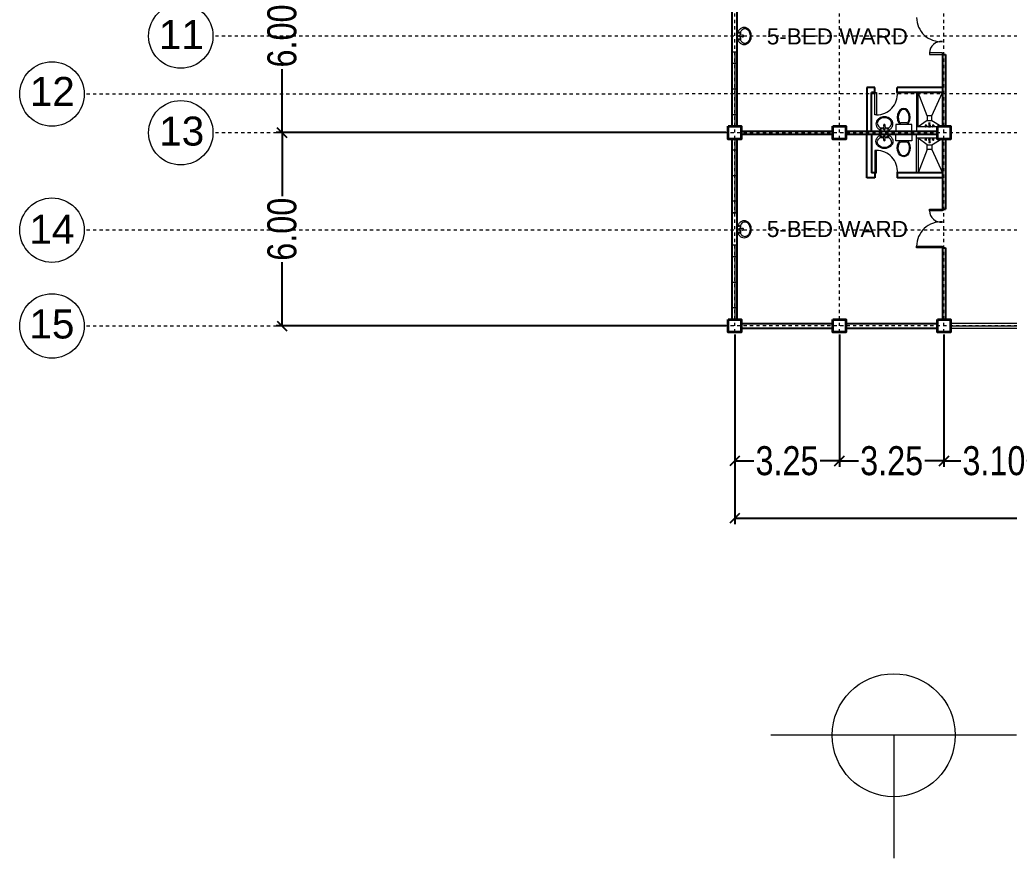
# Model space of a CAD drawing. Header units: millimetres. Extents: x 63005 to 126950, y 36019 to 74749.
# Drawn here: x 63043.81 to 63074.54, y 36199.12 to 36225.15 of the extents above; entities that cross this region are included whole.
import ezdxf

# ---------------------------------------------------------------- set-up
doc = ezdxf.new("R2010")
doc.units = ezdxf.units.MM
doc.header["$LTSCALE"] = 0.04
doc.linetypes.add('PHANTOM', pattern=[2.5, 1.25, -0.25, 0.25, -0.25, 0.25, -0.25])
doc.styles.get("Standard").update_dxf_attribs({"font": 'arial.ttf', "width": 0.8})
doc.styles.add('SWISSLT175', font='swissl.ttf', dxfattribs={"height": 0.175})
doc.dimstyles.new('dimension', dxfattribs={"dimtxt": 0.9, "dimasz": 0.3, "dimexe": 0.18, "dimexo": 0.0625, "dimgap": 0.09, "dimtad": 0, "dimzin": 0, "dimdsep": 46, "dimtxsty": 'Standard', "dimblk": 'OBLIQUE', "dimcen": 0.09, "dimclrd": 256, "dimclre": 256, "dimclrt": 256, "dimadec": 0, "dimazin": 0, "dimtfac": 1, "dimtofl": 0, "dimtmove": 0, "dimatfit": 3, "dimldrblk": 'OBLIQUE', "dimfxl": 1, "dimtolj": 1, "dimtzin": 0, "dimarcsym": 0})

# ---------------------------------------------------------------- blocks, each defined once
blk = doc.blocks.new('_Oblique')
at = {"color": 0, "linetype": 'ByBlock', "lineweight": -2}
blk.add_line((-0.5, -0.5), (0.5, 0.5), dxfattribs=at)
blk = doc.blocks.new('*D27')
at = {"lineweight": -2, "transparency": 16777216}
for p, q in [((63065.75, 36227.647), (63051.776, 36227.647)), ((63051.956, 36227.647), (63051.956, 36225.672)), ((63051.956, 36221.647), (63051.956, 36223.621)), ((63065.75, 36221.647), (63051.776, 36221.647))]:
    blk.add_line(p, q, dxfattribs=at)
at = {"layer": 'Defpoints', "color": 0, "lineweight": 25, "transparency": 16777216}
for p in [(63065.812, 36227.647), (63051.956, 36221.647), (63065.812, 36221.647)]:
    blk.add_point(p, dxfattribs=at)
at = {"lineweight": -2, "transparency": 16777216, "xscale": 0.3, "yscale": 0.3, "zscale": 0.3}
for p, rotation in [((63051.956, 36227.647), 90), ((63051.956, 36221.647), 270)]:
    blk.add_blockref('_Oblique', p, dxfattribs=dict(at, rotation=rotation))
at = {"lineweight": 5, "transparency": 16777216, "insert": (63051.956, 36224.647), "char_height": 0.9, "attachment_point": 5, "rotation": 90}
blk.add_mtext('\\A1;6.00', dxfattribs=at)
blk = doc.blocks.new('*D28')
at = {"lineweight": -2, "transparency": 16777216}
for p, q in [((63065.75, 36221.647), (63051.776, 36221.647)), ((63051.956, 36221.647), (63051.956, 36219.672)), ((63051.956, 36215.647), (63051.956, 36217.621)), ((63065.75, 36215.647), (63051.776, 36215.647))]:
    blk.add_line(p, q, dxfattribs=at)
at = {"layer": 'Defpoints', "color": 0, "lineweight": 25, "transparency": 16777216}
for p in [(63065.812, 36221.647), (63051.956, 36215.647), (63065.812, 36215.647)]:
    blk.add_point(p, dxfattribs=at)
at = {"lineweight": -2, "transparency": 16777216, "xscale": 0.3, "yscale": 0.3, "zscale": 0.3}
for p, rotation in [((63051.956, 36221.647), 90), ((63051.956, 36215.647), 270)]:
    blk.add_blockref('_Oblique', p, dxfattribs=dict(at, rotation=rotation))
at = {"lineweight": 5, "transparency": 16777216, "insert": (63051.956, 36218.647), "char_height": 0.9, "attachment_point": 5, "rotation": 90}
blk.add_mtext('\\A1;6.00', dxfattribs=at)
blk = doc.blocks.new('*D49')
at = {"lineweight": -2, "transparency": 16777216}
for p, q in [((63066.012, 36215.384), (63066.012, 36211.276)), ((63069.262, 36215.384), (63069.262, 36211.276)), ((63066.012, 36211.456), (63066.61, 36211.456)), ((63069.262, 36211.456), (63068.665, 36211.456))]:
    blk.add_line(p, q, dxfattribs=at)
at = {"layer": 'Defpoints', "color": 0, "lineweight": 25, "transparency": 16777216}
for p in [(63066.012, 36215.447), (63069.262, 36215.447), (63069.262, 36211.456)]:
    blk.add_point(p, dxfattribs=at)
at = {"lineweight": -2, "transparency": 16777216, "xscale": 0.3, "yscale": 0.3, "zscale": 0.3, "rotation": 180}
blk.add_blockref('_Oblique', (63066.012, 36211.456), dxfattribs=at)
at = {"lineweight": -2, "transparency": 16777216, "xscale": 0.3, "yscale": 0.3, "zscale": 0.3}
blk.add_blockref('_Oblique', (63069.262, 36211.456), dxfattribs=at)
at = {"lineweight": 5, "transparency": 16777216, "insert": (63067.637, 36211.456), "char_height": 0.9, "attachment_point": 5}
blk.add_mtext('\\A1;3.25', dxfattribs=at)
blk = doc.blocks.new('*D50')
at = {"lineweight": -2, "transparency": 16777216}
for p, q in [((63069.262, 36215.384), (63069.262, 36211.276)), ((63072.512, 36215.384), (63072.512, 36211.276)), ((63069.262, 36211.456), (63069.86, 36211.456)), ((63072.512, 36211.456), (63071.915, 36211.456))]:
    blk.add_line(p, q, dxfattribs=at)
at = {"layer": 'Defpoints', "color": 0, "lineweight": 25, "transparency": 16777216}
for p in [(63069.262, 36215.447), (63072.512, 36215.447), (63072.512, 36211.456)]:
    blk.add_point(p, dxfattribs=at)
at = {"lineweight": -2, "transparency": 16777216, "xscale": 0.3, "yscale": 0.3, "zscale": 0.3, "rotation": 180}
blk.add_blockref('_Oblique', (63069.262, 36211.456), dxfattribs=at)
at = {"lineweight": -2, "transparency": 16777216, "xscale": 0.3, "yscale": 0.3, "zscale": 0.3}
blk.add_blockref('_Oblique', (63072.512, 36211.456), dxfattribs=at)
at = {"lineweight": 5, "transparency": 16777216, "insert": (63070.887, 36211.456), "char_height": 0.9, "attachment_point": 5}
blk.add_mtext('\\A1;3.25', dxfattribs=at)
blk = doc.blocks.new('*D51')
at = {"lineweight": -2, "transparency": 16777216}
for p, q in [((63072.512, 36215.384), (63072.512, 36211.276)), ((63075.612, 36215.384), (63075.612, 36211.276)), ((63072.512, 36211.456), (63073.039, 36211.456)), ((63075.612, 36211.456), (63075.086, 36211.456))]:
    blk.add_line(p, q, dxfattribs=at)
at = {"layer": 'Defpoints', "color": 0, "lineweight": 25, "transparency": 16777216}
for p in [(63072.512, 36215.447), (63075.612, 36215.447), (63075.612, 36211.456)]:
    blk.add_point(p, dxfattribs=at)
at = {"lineweight": -2, "transparency": 16777216, "xscale": 0.3, "yscale": 0.3, "zscale": 0.3, "rotation": 180}
blk.add_blockref('_Oblique', (63072.512, 36211.456), dxfattribs=at)
at = {"lineweight": -2, "transparency": 16777216, "xscale": 0.3, "yscale": 0.3, "zscale": 0.3}
blk.add_blockref('_Oblique', (63075.612, 36211.456), dxfattribs=at)
at = {"lineweight": 5, "transparency": 16777216, "insert": (63074.062, 36211.456), "char_height": 0.9, "attachment_point": 5}
blk.add_mtext('\\A1;3.10', dxfattribs=at)
blk = doc.blocks.new('*D60')
at = {"lineweight": -2, "transparency": 16777216}
for p, q in [((63066.012, 36215.384), (63066.012, 36209.493)), ((63112.987, 36215.384), (63112.987, 36209.493)), ((63066.012, 36209.673), (63088.178, 36209.673)), ((63112.987, 36209.673), (63090.822, 36209.673))]:
    blk.add_line(p, q, dxfattribs=at)
at = {"layer": 'Defpoints', "color": 0, "lineweight": 25, "transparency": 16777216}
for p in [(63066.012, 36215.447), (63112.987, 36215.447), (63112.987, 36209.673)]:
    blk.add_point(p, dxfattribs=at)
at = {"lineweight": -2, "transparency": 16777216, "xscale": 0.3, "yscale": 0.3, "zscale": 0.3, "rotation": 180}
blk.add_blockref('_Oblique', (63066.012, 36209.673), dxfattribs=at)
at = {"lineweight": -2, "transparency": 16777216, "xscale": 0.3, "yscale": 0.3, "zscale": 0.3}
blk.add_blockref('_Oblique', (63112.987, 36209.673), dxfattribs=at)
at = {"lineweight": 5, "transparency": 16777216, "insert": (63089.5, 36209.673), "char_height": 0.9, "attachment_point": 5}
blk.add_mtext('\\A1;46.75', dxfattribs=at)

msp = doc.modelspace()

# ---------------------------------------------------------------- linework, layer by layer
at = {"color": 0, "linetype": 'PHANTOM', "lineweight": 5, "transparency": 33554495}
for p, q in [((63066.012, 36215.447), (63066.012, 36264.622)), ((63069.262, 36215.447), (63069.262, 36264.622)), ((63072.512, 36215.447), (63072.512, 36264.622)), ((63105.387, 36224.647), (63049.812, 36224.643)), ((63113.187, 36222.849), (63045.813, 36222.845)), ((63113.187, 36221.647), (63049.812, 36221.643)), ((63105.387, 36218.622), (63045.812, 36218.619))]:
    msp.add_line(p, q, dxfattribs=at)
at = {"color": 4, "lineweight": 25}
for p, q in [((63065.937, 36221.847), (63065.937, 36227.447)), ((63066.087, 36221.847), (63066.087, 36227.447)), ((63072.462, 36224.122), (63072.462, 36221.847)), ((63072.462, 36224.072), (63072.562, 36224.072)), ((63072.562, 36224.072), (63072.562, 36221.847)), ((63070.112, 36223.047), (63070.112, 36221.697)), ((63071.062, 36222.897), (63071.062, 36223.047)), ((63065.937, 36215.847), (63065.937, 36221.447)), ((63066.087, 36215.847), (63066.087, 36221.447)), ((63066.212, 36221.697), (63069.062, 36221.697)), ((63066.212, 36221.597), (63069.062, 36221.597)), ((63069.462, 36221.697), (63072.312, 36221.697)), ((63069.462, 36221.597), (63072.312, 36221.597)), ((63070.112, 36220.247), (63070.112, 36221.597)), ((63072.462, 36221.447), (63072.462, 36219.222)), ((63072.562, 36221.447), (63072.562, 36219.272)), ((63072.462, 36219.272), (63072.562, 36219.272)), ((63072.462, 36218.122), (63072.462, 36215.847)), ((63072.462, 36218.072), (63072.562, 36218.072)), ((63072.562, 36218.072), (63072.562, 36215.847)), ((63066.212, 36215.722), (63069.062, 36215.722)), ((63066.212, 36215.572), (63069.062, 36215.572)), ((63069.462, 36215.722), (63072.312, 36215.722)), ((63069.462, 36215.572), (63072.312, 36215.572))]:
    msp.add_line(p, q, dxfattribs=at)
at = {"lineweight": 9}
for p, q in [((63066.285, 36224.661), (63066.163, 36224.674)), ((63066.285, 36224.632), (63066.163, 36224.619)), ((63070.648, 36221.894), (63070.634, 36221.773)), ((63070.677, 36221.894), (63070.69, 36221.773)), ((63070.687, 36221.799), (63070.789, 36221.799)), ((63071.012, 36221.897), (63071.012, 36221.697)), ((63071.512, 36221.897), (63071.012, 36221.897)), ((63071.353, 36221.947), (63071.172, 36221.947)), ((63071.512, 36221.697), (63071.512, 36221.897)), ((63071.936, 36221.879), (63071.932, 36221.877)), ((63071.932, 36221.877), (63071.932, 36221.855)), ((63071.965, 36221.877), (63071.932, 36221.877)), ((63071.932, 36221.855), (63071.934, 36221.851)), ((63071.932, 36221.822), (63071.935, 36221.829)), ((63071.932, 36221.822), (63071.932, 36221.822)), ((63071.966, 36221.822), (63071.932, 36221.822)), ((63071.966, 36221.822), (63071.932, 36221.822)), ((63071.935, 36221.855), (63071.943, 36221.855)), ((63071.935, 36221.849), (63071.935, 36221.843)), ((63071.963, 36221.843), (63071.935, 36221.843)), ((63071.935, 36221.843), (63071.935, 36221.841)), ((63071.962, 36221.841), (63071.935, 36221.841)), ((63071.962, 36221.829), (63071.935, 36221.829)), ((63071.936, 36221.88), (63071.936, 36221.879)), ((63071.962, 36221.88), (63071.936, 36221.88)), ((63071.962, 36221.879), (63071.936, 36221.879)), ((63071.936, 36221.868), (63071.936, 36221.856)), ((63071.937, 36221.829), (63071.937, 36221.841)), ((63071.943, 36221.868), (63071.943, 36221.856)), ((63071.962, 36221.855), (63071.954, 36221.855)), ((63071.955, 36221.868), (63071.955, 36221.856)), ((63071.96, 36221.829), (63071.96, 36221.841)), ((63071.962, 36221.88), (63071.962, 36221.879)), ((63071.962, 36221.879), (63071.965, 36221.877)), ((63071.962, 36221.868), (63071.962, 36221.856)), ((63071.963, 36221.843), (63071.962, 36221.841)), ((63071.966, 36221.822), (63071.962, 36221.829)), ((63071.965, 36221.855), (63071.963, 36221.851)), ((63071.963, 36221.849), (63071.963, 36221.843)), ((63071.965, 36221.877), (63071.965, 36221.855)), ((63071.966, 36221.822), (63071.966, 36221.822)), ((63072.033, 36221.822), (63072.045, 36221.827)), ((63072.091, 36221.822), (63072.033, 36221.822)), ((63072.05, 36221.907), (63072.041, 36221.949)), ((63072.043, 36221.953), (63072.082, 36221.953)), ((63072.045, 36221.837), (63072.08, 36221.837)), ((63072.045, 36221.827), (63072.045, 36221.837)), ((63072.045, 36221.827), (63072.08, 36221.827)), ((63072.08, 36221.827), (63072.045, 36221.827)), ((63072.049, 36221.879), (63072.046, 36221.877)), ((63072.055, 36221.877), (63072.046, 36221.877)), ((63072.046, 36221.877), (63072.046, 36221.855)), ((63072.046, 36221.855), (63072.048, 36221.851)), ((63072.048, 36221.849), (63072.048, 36221.843)), ((63072.055, 36221.843), (63072.048, 36221.843)), ((63072.048, 36221.843), (63072.049, 36221.841)), ((63072.055, 36221.88), (63072.049, 36221.88)), ((63072.049, 36221.88), (63072.049, 36221.879)), ((63072.055, 36221.879), (63072.049, 36221.879)), ((63072.049, 36221.868), (63072.049, 36221.856)), ((63072.049, 36221.855), (63072.055, 36221.855)), ((63072.055, 36221.841), (63072.049, 36221.841)), ((63072.075, 36221.907), (63072.05, 36221.907)), ((63072.05, 36221.907), (63072.05, 36221.899)), ((63072.075, 36221.907), (63072.05, 36221.907)), ((63072.05, 36221.899), (63072.075, 36221.899)), ((63072.051, 36221.837), (63072.051, 36221.841)), ((63072.055, 36221.837), (63072.055, 36221.899)), ((63072.07, 36221.837), (63072.055, 36221.837)), ((63072.07, 36221.899), (63072.07, 36221.837)), ((63072.075, 36221.88), (63072.07, 36221.88)), ((63072.075, 36221.879), (63072.07, 36221.879)), ((63072.079, 36221.877), (63072.07, 36221.877)), ((63072.075, 36221.855), (63072.07, 36221.855)), ((63072.076, 36221.843), (63072.07, 36221.843)), ((63072.075, 36221.841), (63072.07, 36221.841)), ((63072.074, 36221.837), (63072.074, 36221.841)), ((63072.075, 36221.907), (63072.083, 36221.949)), ((63072.075, 36221.899), (63072.075, 36221.907)), ((63072.075, 36221.88), (63072.075, 36221.879)), ((63072.075, 36221.879), (63072.079, 36221.877)), ((63072.075, 36221.868), (63072.075, 36221.856)), ((63072.076, 36221.843), (63072.075, 36221.841)), ((63072.076, 36221.849), (63072.076, 36221.843)), ((63072.079, 36221.855), (63072.077, 36221.851)), ((63072.079, 36221.877), (63072.079, 36221.855)), ((63072.08, 36221.837), (63072.08, 36221.827)), ((63072.08, 36221.827), (63072.091, 36221.822)), ((63072.163, 36221.879), (63072.159, 36221.877)), ((63072.193, 36221.877), (63072.159, 36221.877)), ((63072.159, 36221.877), (63072.159, 36221.855)), ((63072.159, 36221.855), (63072.161, 36221.851)), ((63072.159, 36221.822), (63072.162, 36221.829)), ((63072.193, 36221.822), (63072.159, 36221.822)), ((63072.193, 36221.822), (63072.159, 36221.822)), ((63072.159, 36221.822), (63072.159, 36221.822)), ((63072.162, 36221.849), (63072.162, 36221.843)), ((63072.162, 36221.843), (63072.163, 36221.841)), ((63072.19, 36221.843), (63072.162, 36221.843)), ((63072.19, 36221.829), (63072.162, 36221.829)), ((63072.189, 36221.88), (63072.163, 36221.88)), ((63072.163, 36221.88), (63072.163, 36221.879)), ((63072.189, 36221.879), (63072.163, 36221.879)), ((63072.163, 36221.868), (63072.163, 36221.856)), ((63072.163, 36221.855), (63072.17, 36221.855)), ((63072.189, 36221.841), (63072.163, 36221.841)), ((63072.165, 36221.829), (63072.165, 36221.841)), ((63072.17, 36221.868), (63072.17, 36221.856)), ((63072.182, 36221.868), (63072.182, 36221.856)), ((63072.189, 36221.855), (63072.182, 36221.855)), ((63072.187, 36221.829), (63072.187, 36221.841)), ((63072.189, 36221.88), (63072.189, 36221.879)), ((63072.189, 36221.879), (63072.193, 36221.877)), ((63072.189, 36221.868), (63072.189, 36221.856)), ((63072.19, 36221.843), (63072.189, 36221.841)), ((63072.193, 36221.855), (63072.19, 36221.851)), ((63072.19, 36221.849), (63072.19, 36221.843)), ((63072.193, 36221.822), (63072.19, 36221.829)), ((63072.193, 36221.877), (63072.193, 36221.855)), ((63072.193, 36221.822), (63072.193, 36221.822)), ((63070.648, 36221.399), (63070.634, 36221.52)), ((63070.677, 36221.399), (63070.69, 36221.52)), ((63070.687, 36221.495), (63070.789, 36221.495)), ((63071.012, 36221.697), (63071.512, 36221.697)), ((63071.012, 36221.397), (63071.012, 36221.597)), ((63071.012, 36221.597), (63071.512, 36221.597)), ((63071.512, 36221.397), (63071.012, 36221.397)), ((63071.512, 36221.597), (63071.512, 36221.397)), ((63071.932, 36221.471), (63071.932, 36221.472)), ((63071.966, 36221.472), (63071.932, 36221.472)), ((63071.932, 36221.471), (63071.935, 36221.464)), ((63071.966, 36221.471), (63071.932, 36221.471)), ((63071.932, 36221.438), (63071.934, 36221.442)), ((63071.932, 36221.416), (63071.932, 36221.438)), ((63071.936, 36221.414), (63071.932, 36221.416)), ((63071.965, 36221.416), (63071.932, 36221.416)), ((63071.962, 36221.464), (63071.935, 36221.464)), ((63071.962, 36221.452), (63071.935, 36221.452)), ((63071.935, 36221.45), (63071.935, 36221.452)), ((63071.935, 36221.444), (63071.935, 36221.45)), ((63071.963, 36221.45), (63071.935, 36221.45)), ((63071.935, 36221.438), (63071.943, 36221.438)), ((63071.936, 36221.425), (63071.936, 36221.437)), ((63071.936, 36221.413), (63071.936, 36221.414)), ((63071.962, 36221.414), (63071.936, 36221.414)), ((63071.962, 36221.413), (63071.936, 36221.413)), ((63071.937, 36221.464), (63071.937, 36221.452)), ((63071.943, 36221.425), (63071.943, 36221.437)), ((63071.962, 36221.438), (63071.954, 36221.438)), ((63071.955, 36221.425), (63071.955, 36221.437)), ((63071.96, 36221.464), (63071.96, 36221.452)), ((63071.966, 36221.471), (63071.962, 36221.464)), ((63071.963, 36221.45), (63071.962, 36221.452)), ((63071.962, 36221.425), (63071.962, 36221.437)), ((63071.962, 36221.414), (63071.965, 36221.416)), ((63071.962, 36221.413), (63071.962, 36221.414)), ((63071.963, 36221.444), (63071.963, 36221.45)), ((63071.965, 36221.438), (63071.963, 36221.442)), ((63071.965, 36221.416), (63071.965, 36221.438)), ((63071.966, 36221.471), (63071.966, 36221.472)), ((63072.033, 36221.472), (63072.045, 36221.466)), ((63072.091, 36221.472), (63072.033, 36221.472)), ((63072.045, 36221.466), (63072.08, 36221.466)), ((63072.08, 36221.466), (63072.045, 36221.466)), ((63072.045, 36221.466), (63072.045, 36221.456)), ((63072.045, 36221.456), (63072.08, 36221.456)), ((63072.046, 36221.438), (63072.048, 36221.442)), ((63072.046, 36221.416), (63072.046, 36221.438)), ((63072.055, 36221.416), (63072.046, 36221.416)), ((63072.049, 36221.414), (63072.046, 36221.416)), ((63072.048, 36221.45), (63072.049, 36221.452)), ((63072.055, 36221.45), (63072.048, 36221.45)), ((63072.048, 36221.444), (63072.048, 36221.45)), ((63072.055, 36221.452), (63072.049, 36221.452)), ((63072.049, 36221.438), (63072.055, 36221.438)), ((63072.049, 36221.425), (63072.049, 36221.437)), ((63072.055, 36221.414), (63072.049, 36221.414)), ((63072.049, 36221.413), (63072.049, 36221.414)), ((63072.055, 36221.413), (63072.049, 36221.413)), ((63072.051, 36221.456), (63072.051, 36221.452)), ((63072.055, 36221.456), (63072.055, 36221.394)), ((63072.07, 36221.456), (63072.055, 36221.456)), ((63072.07, 36221.394), (63072.07, 36221.456)), ((63072.075, 36221.452), (63072.07, 36221.452)), ((63072.076, 36221.45), (63072.07, 36221.45)), ((63072.075, 36221.438), (63072.07, 36221.438)), ((63072.079, 36221.416), (63072.07, 36221.416)), ((63072.075, 36221.414), (63072.07, 36221.414)), ((63072.075, 36221.413), (63072.07, 36221.413)), ((63072.074, 36221.456), (63072.074, 36221.452)), ((63072.076, 36221.45), (63072.075, 36221.452)), ((63072.075, 36221.425), (63072.075, 36221.437)), ((63072.075, 36221.414), (63072.079, 36221.416)), ((63072.075, 36221.413), (63072.075, 36221.414)), ((63072.076, 36221.444), (63072.076, 36221.45)), ((63072.079, 36221.438), (63072.077, 36221.442)), ((63072.079, 36221.416), (63072.079, 36221.438)), ((63072.08, 36221.466), (63072.091, 36221.472)), ((63072.08, 36221.456), (63072.08, 36221.466)), ((63072.193, 36221.472), (63072.159, 36221.472)), ((63072.159, 36221.471), (63072.159, 36221.472)), ((63072.193, 36221.471), (63072.159, 36221.471)), ((63072.159, 36221.471), (63072.162, 36221.464)), ((63072.159, 36221.438), (63072.161, 36221.442)), ((63072.159, 36221.416), (63072.159, 36221.438)), ((63072.193, 36221.416), (63072.159, 36221.416)), ((63072.163, 36221.414), (63072.159, 36221.416)), ((63072.19, 36221.464), (63072.162, 36221.464)), ((63072.162, 36221.45), (63072.163, 36221.452)), ((63072.19, 36221.45), (63072.162, 36221.45)), ((63072.162, 36221.444), (63072.162, 36221.45)), ((63072.189, 36221.452), (63072.163, 36221.452)), ((63072.163, 36221.438), (63072.17, 36221.438)), ((63072.163, 36221.425), (63072.163, 36221.437)), ((63072.189, 36221.414), (63072.163, 36221.414)), ((63072.163, 36221.413), (63072.163, 36221.414)), ((63072.189, 36221.413), (63072.163, 36221.413)), ((63072.165, 36221.464), (63072.165, 36221.452)), ((63072.17, 36221.425), (63072.17, 36221.437)), ((63072.189, 36221.438), (63072.182, 36221.438)), ((63072.182, 36221.425), (63072.182, 36221.437)), ((63072.187, 36221.464), (63072.187, 36221.452)), ((63072.19, 36221.45), (63072.189, 36221.452)), ((63072.189, 36221.425), (63072.189, 36221.437)), ((63072.189, 36221.414), (63072.193, 36221.416)), ((63072.189, 36221.413), (63072.189, 36221.414)), ((63072.193, 36221.471), (63072.19, 36221.464)), ((63072.19, 36221.444), (63072.19, 36221.45)), ((63072.193, 36221.438), (63072.19, 36221.442)), ((63072.193, 36221.471), (63072.193, 36221.472)), ((63072.193, 36221.416), (63072.193, 36221.438)), ((63071.353, 36221.347), (63071.172, 36221.347)), ((63072.05, 36221.386), (63072.041, 36221.344)), ((63072.043, 36221.34), (63072.082, 36221.34)), ((63072.05, 36221.386), (63072.05, 36221.394)), ((63072.05, 36221.394), (63072.075, 36221.394)), ((63072.075, 36221.386), (63072.05, 36221.386)), ((63072.075, 36221.386), (63072.05, 36221.386)), ((63072.075, 36221.394), (63072.075, 36221.386)), ((63072.075, 36221.386), (63072.083, 36221.344)), ((63066.285, 36218.661), (63066.163, 36218.674)), ((63066.285, 36218.632), (63066.163, 36218.619))]:
    msp.add_line(p, q, dxfattribs=at)
at = {"color": 0, "lineweight": 9}
for p, q in [((63065.937, 36224.159), (63066.087, 36224.159)), ((63065.937, 36221.847), (63065.937, 36224.159)), ((63066.012, 36224.159), (63066.012, 36221.847)), ((63065.937, 36223.003), (63065.937, 36223.803)), ((63065.937, 36223.803), (63066.087, 36223.803)), ((63066.087, 36223.803), (63066.087, 36222.203)), ((63065.937, 36223.003), (63066.087, 36223.003)), ((63066.087, 36222.203), (63065.937, 36222.203)), ((63065.937, 36221.847), (63066.087, 36221.847)), ((63072.312, 36221.822), (63071.662, 36221.822)), ((63065.937, 36219.159), (63065.937, 36221.447)), ((63066.012, 36221.447), (63066.012, 36219.159)), ((63072.312, 36221.472), (63071.662, 36221.472)), ((63065.937, 36220.315), (63065.937, 36221.115)), ((63065.937, 36221.115), (63066.087, 36221.115)), ((63066.087, 36221.115), (63066.087, 36219.515)), ((63065.937, 36220.315), (63066.087, 36220.315)), ((63066.087, 36219.515), (63065.937, 36219.515)), ((63065.937, 36219.159), (63066.087, 36219.159)), ((63065.937, 36218.159), (63066.087, 36218.159)), ((63065.937, 36215.847), (63065.937, 36218.159)), ((63066.012, 36218.159), (63066.012, 36215.847)), ((63065.937, 36217.003), (63065.937, 36217.803)), ((63065.937, 36217.803), (63066.087, 36217.803)), ((63066.087, 36217.803), (63066.087, 36216.203)), ((63065.937, 36217.003), (63066.087, 36217.003)), ((63066.087, 36216.203), (63065.937, 36216.203)), ((63065.937, 36215.847), (63066.087, 36215.847)), ((63075.412, 36215.722), (63072.712, 36215.722)), ((63072.712, 36215.647), (63075.412, 36215.647)), ((63072.712, 36215.572), (63075.412, 36215.572)), ((63074.768, 36202.939), (63067.133, 36202.939)), ((63070.95, 36202.939), (63070.95, 36199.121))]:
    msp.add_line(p, q, dxfattribs=at)
at = {"color": 4, "lineweight": 25, "ltscale": 0.3}
for p, q in [((63070.362, 36223.047), (63070.112, 36223.047)), ((63070.362, 36222.897), (63070.362, 36223.047)), ((63072.462, 36223.047), (63071.062, 36223.047)), ((63070.362, 36222.897), (63070.262, 36222.897)), ((63070.262, 36221.697), (63070.262, 36222.897)), ((63072.462, 36222.897), (63071.062, 36222.897)), ((63070.262, 36221.597), (63070.262, 36220.397)), ((63070.362, 36220.247), (63070.112, 36220.247)), ((63070.362, 36220.397), (63070.262, 36220.397)), ((63070.362, 36220.397), (63070.362, 36220.247)), ((63072.462, 36220.397), (63071.062, 36220.397)), ((63071.062, 36220.397), (63071.062, 36220.247)), ((63072.462, 36220.247), (63071.062, 36220.247))]:
    msp.add_line(p, q, dxfattribs=at)
at = {"color": 0, "lineweight": 9, "ltscale": 0.3}
for p, q in [((63071.987, 36222.172), (63071.712, 36222.897)), ((63072.137, 36222.172), (63072.462, 36222.897)), ((63071.987, 36222.022), (63071.712, 36221.822)), ((63072.137, 36222.022), (63072.422, 36221.847)), ((63071.987, 36221.272), (63071.712, 36221.472)), ((63072.137, 36221.272), (63072.422, 36221.447)), ((63071.987, 36221.122), (63071.712, 36220.397)), ((63072.137, 36221.122), (63072.462, 36220.397))]:
    msp.add_line(p, q, dxfattribs=at)
at = {"color": 0, "linetype": 'PHANTOM', "lineweight": 9, "transparency": 33554495}
msp.add_line((63113.187, 36215.647), (63045.812, 36215.643), dxfattribs=at)
at = {"lineweight": 9}
for points in [[(63066.308, 36224.382, 0.11576), (63066.391, 36224.401, 0.104047), (63066.465, 36224.459, 0.090875), (63066.512, 36224.543, 0.083344), (63066.529, 36224.647, 0.083344), (63066.512, 36224.75, 0.090875), (63066.465, 36224.834, 0.104047), (63066.391, 36224.892, 0.11576), (63066.308, 36224.912, 0.11576), (63066.226, 36224.892, 0.104047), (63066.152, 36224.834, 0.090875), (63066.105, 36224.75, 0.083344), (63066.087, 36224.647, 0.083344), (63066.105, 36224.543, 0.090875), (63066.152, 36224.459, 0.104047), (63066.226, 36224.401, 0.11576)], [(63070.927, 36221.918, 0.11576), (63070.908, 36222, 0.104047), (63070.85, 36222.074, 0.090875), (63070.766, 36222.121, 0.083344), (63070.662, 36222.139, 0.083344), (63070.559, 36222.121, 0.090875), (63070.475, 36222.074, 0.104047), (63070.417, 36222, 0.11576), (63070.397, 36221.918, 0.11576), (63070.417, 36221.835, 0.104047), (63070.475, 36221.761, 0.090875), (63070.559, 36221.714, 0.083344), (63070.662, 36221.697, 0.083344), (63070.766, 36221.714, 0.090875), (63070.85, 36221.761, 0.104047), (63070.908, 36221.835, 0.11576)], [(63070.927, 36221.376, -0.11576), (63070.908, 36221.293, -0.104047), (63070.85, 36221.219, -0.090875), (63070.766, 36221.172, -0.083344), (63070.662, 36221.155, -0.083344), (63070.559, 36221.172, -0.090875), (63070.475, 36221.219, -0.104047), (63070.417, 36221.293, -0.11576), (63070.397, 36221.376, -0.11576), (63070.417, 36221.458, -0.104047), (63070.475, 36221.532, -0.090875), (63070.559, 36221.579, -0.083344), (63070.662, 36221.597, -0.083344), (63070.766, 36221.579, -0.090875), (63070.85, 36221.532, -0.104047), (63070.908, 36221.458, -0.11576)], [(63066.308, 36218.382, 0.11576), (63066.391, 36218.401, 0.104047), (63066.465, 36218.459, 0.090875), (63066.512, 36218.543, 0.083344), (63066.529, 36218.647, 0.083344), (63066.512, 36218.75, 0.090875), (63066.465, 36218.834, 0.104047), (63066.391, 36218.892, 0.11576), (63066.308, 36218.912, 0.11576), (63066.226, 36218.892, 0.104047), (63066.152, 36218.834, 0.090875), (63066.105, 36218.75, 0.083344), (63066.087, 36218.647, 0.083344), (63066.105, 36218.543, 0.090875), (63066.152, 36218.459, 0.104047), (63066.226, 36218.401, 0.11576)]]:
    msp.add_lwpolyline(points, format="xyb", close=True, dxfattribs=at)
for points in [[(63066.329, 36224.424, 0.124838), (63066.392, 36224.44, 0.105788), (63066.449, 36224.489, 0.086697), (63066.486, 36224.559, 0.076776), (63066.499, 36224.647, 0.076776), (63066.486, 36224.734, 0.086697), (63066.449, 36224.804, 0.105788), (63066.392, 36224.853, 0.124838), (63066.329, 36224.869, 0.124838), (63066.267, 36224.853, 0.105788), (63066.209, 36224.804, 0.040067), (63066.189, 36224.773), (63066.189, 36224.671, 0.040067)], [(63066.189, 36224.622), (63066.189, 36224.52, 0.040067), (63066.209, 36224.489, 0.105788), (63066.267, 36224.44, 0.124838), (63066.329, 36224.424, 0.124838)], [(63070.885, 36221.939, 0.124838), (63070.869, 36222.001, 0.105788), (63070.82, 36222.059, 0.086697), (63070.75, 36222.095, 0.076776), (63070.662, 36222.109, 0.076776), (63070.575, 36222.095, 0.086697), (63070.505, 36222.059, 0.105788), (63070.456, 36222.001, 0.124838), (63070.44, 36221.939, 0.124838), (63070.456, 36221.876, 0.105788), (63070.505, 36221.818, 0.040067), (63070.536, 36221.799), (63070.638, 36221.799, 0.040067)], [(63070.885, 36221.355, -0.124838), (63070.869, 36221.292, -0.105788), (63070.82, 36221.234, -0.086697), (63070.75, 36221.198, -0.076776), (63070.662, 36221.185, -0.076776), (63070.575, 36221.198, -0.086697), (63070.505, 36221.234, -0.105788), (63070.456, 36221.292, -0.124838), (63070.44, 36221.355, -0.124838), (63070.456, 36221.417, -0.105788), (63070.505, 36221.475, -0.040067), (63070.536, 36221.495), (63070.638, 36221.495, -0.040067)], [(63066.329, 36218.424, 0.124838), (63066.392, 36218.44, 0.105788), (63066.449, 36218.489, 0.086697), (63066.486, 36218.559, 0.076776), (63066.499, 36218.647, 0.076776), (63066.486, 36218.734, 0.086697), (63066.449, 36218.804, 0.105788), (63066.392, 36218.853, 0.124838), (63066.329, 36218.869, 0.124838), (63066.267, 36218.853, 0.105788), (63066.209, 36218.804, 0.040067), (63066.189, 36218.773), (63066.189, 36218.671, 0.040067)], [(63066.189, 36218.622), (63066.189, 36218.52, 0.040067), (63066.209, 36218.489, 0.105788), (63066.267, 36218.44, 0.124838), (63066.329, 36218.424, 0.124838)]]:
    msp.add_lwpolyline(points, format="xyb", dxfattribs=at)
for points in [[(63065.937, 36224.159), (63066.087, 36224.159), (63066.087, 36221.847), (63065.937, 36221.847)], [(63065.937, 36221.447), (63066.087, 36221.447), (63066.087, 36219.159), (63065.937, 36219.159)], [(63065.937, 36218.159), (63066.087, 36218.159), (63066.087, 36215.847), (63065.937, 36215.847)]]:
    msp.add_lwpolyline(points, close=True, dxfattribs=at)
at = {"color": 1, "lineweight": 13, "ltscale": 0.03}
for points in [[(63072.462, 36224.072), (63072.462, 36224.122), (63072.062, 36224.122), (63072.062, 36224.072)], [(63070.362, 36222.897), (63070.412, 36222.897), (63070.412, 36222.197), (63070.362, 36222.197)], [(63070.362, 36220.397), (63070.412, 36220.397), (63070.412, 36221.097), (63070.362, 36221.097)], [(63072.462, 36219.272), (63072.462, 36219.222), (63072.062, 36219.222), (63072.062, 36219.272)], [(63072.462, 36218.122), (63072.462, 36218.072), (63071.662, 36218.072), (63071.662, 36218.122)]]:
    msp.add_lwpolyline(points, close=True, dxfattribs=at)
at = {"color": 0, "lineweight": 9, "ltscale": 0.3}
for points in [[(63071.712, 36221.822), (63071.712, 36222.897), (63071.662, 36222.897), (63071.662, 36221.697), (63071.662, 36221.697)], [(63071.712, 36221.472), (63071.712, 36220.397), (63071.662, 36220.397), (63071.662, 36221.597), (63071.662, 36221.597)]]:
    msp.add_lwpolyline(points, dxfattribs=at)
at = {"color": 0, "lineweight": 9, "ltscale": 0.03}
for points in [[(63071.987, 36222.022), (63072.137, 36222.022), (63072.137, 36222.172), (63071.987, 36222.172)], [(63071.987, 36221.272), (63072.137, 36221.272), (63072.137, 36221.122), (63071.987, 36221.122)]]:
    msp.add_lwpolyline(points, close=True, dxfattribs=at)
at = {"color": 4, "lineweight": 35}
for points in [[(63065.812, 36221.847), (63066.212, 36221.847), (63066.212, 36221.447), (63065.812, 36221.447)], [(63069.062, 36221.847), (63069.462, 36221.847), (63069.462, 36221.447), (63069.062, 36221.447)], [(63072.312, 36221.847), (63072.712, 36221.847), (63072.712, 36221.447), (63072.312, 36221.447)], [(63065.812, 36215.847), (63066.212, 36215.847), (63066.212, 36215.447), (63065.812, 36215.447)], [(63069.062, 36215.847), (63069.462, 36215.847), (63069.462, 36215.447), (63069.062, 36215.447)], [(63072.312, 36215.847), (63072.712, 36215.847), (63072.712, 36215.447), (63072.312, 36215.447)]]:
    msp.add_lwpolyline(points, close=True, dxfattribs=at)
at = {"color": 0, "lineweight": 5}
for centre in [(63048.812, 36224.644), (63044.813, 36222.846), (63048.812, 36221.644), (63044.812, 36218.619), (63044.812, 36215.644)]:
    msp.add_circle(centre, 1, dxfattribs=at)
at = {"lineweight": 9}
for centre, radius in [((63066.16, 36224.748), 0.0255), ((63066.16, 36224.545), 0.0255), ((63066.154, 36224.647), 0.0095), ((63070.561, 36221.77), 0.0255), ((63070.662, 36221.763), 0.0095), ((63070.764, 36221.77), 0.0255), ((63070.561, 36221.524), 0.0255), ((63070.662, 36221.53), 0.0095), ((63070.764, 36221.524), 0.0255), ((63066.16, 36218.748), 0.0255), ((63066.154, 36218.647), 0.0095), ((63066.16, 36218.545), 0.0255)]:
    msp.add_circle(centre, radius, dxfattribs=at)
at = {"color": 0, "lineweight": 9}
msp.add_circle((63070.95, 36202.939), 1.909, dxfattribs=at)
at = {"color": 1, "lineweight": 13, "ltscale": 0.03}
for centre, radius, start, end in [((63072.414, 36225.222), 0.752, 180, 273.6952), ((63072.415, 36224.122), 0.353, 82.3719, 180), ((63070.412, 36222.848), 0.652, 270, 4.2422), ((63070.412, 36220.445), 0.652, 355.7578, 90), ((63072.415, 36219.222), 0.353, 180, 277.6281), ((63072.414, 36218.122), 0.752, 86.3048, 180)]:
    msp.add_arc(centre, radius, start, end, dxfattribs=at)
at = {"lineweight": 9}
for centre, radius, start, end in [((63066.16, 36224.647), 0.028, 83.7545, 276.2455), ((63066.262, 36224.647), 0.025, 36.3068, 131.2022), ((63066.262, 36224.647), 0.025, 228.7978, 323.6932), ((63066.191, 36224.647), 0.0948, 351.2026, 8.7974), ((63066.262, 36224.647), 0.025, 341.3793, 18.6207), ((63070.662, 36221.77), 0.028, 173.7545, 6.2455), ((63070.662, 36221.872), 0.025, 126.3068, 221.2022), ((63070.662, 36221.801), 0.0948, 81.2026, 98.7974), ((63070.662, 36221.872), 0.025, 71.3793, 108.6207), ((63070.662, 36221.872), 0.025, 318.7978, 53.6932), ((63070.681, 36222), 0.228, 298.2037, 307.3815), ((63070.71, 36221.962), 0.181, 307.3815, 331.5364), ((63070.753, 36221.939), 0.131, 331.5364, 0), ((63071.172, 36221.997), 0.05, 208.0084, 270), ((63071.353, 36221.997), 0.05, 270, 331.8499), ((63070.662, 36221.524), 0.028, 353.7545, 186.2455), ((63070.662, 36221.422), 0.025, 138.7978, 233.6932), ((63070.662, 36221.492), 0.0948, 261.2026, 278.7974), ((63070.662, 36221.422), 0.025, 251.3793, 288.6207), ((63070.662, 36221.422), 0.025, 306.3068, 41.2022), ((63070.681, 36221.293), 0.228, 52.6185, 61.7963), ((63070.71, 36221.331), 0.181, 28.4636, 52.6185), ((63070.753, 36221.355), 0.131, 0, 28.4636), ((63071.172, 36221.297), 0.05, 90, 151.9916), ((63071.353, 36221.297), 0.05, 28.1501, 90), ((63066.16, 36218.647), 0.028, 83.7545, 276.2455), ((63066.262, 36218.647), 0.025, 36.3068, 131.2022), ((63066.262, 36218.647), 0.025, 228.7978, 323.6932), ((63066.191, 36218.647), 0.0948, 351.2026, 8.7974), ((63066.262, 36218.647), 0.025, 341.3793, 18.6207)]:
    msp.add_arc(centre, radius, start, end, dxfattribs=at)
for centre, major_axis, ratio, start_param, end_param in [((63071.262, 36222.122), (0, -0.275), 0.727273, 0.612555, 5.670631), ((63071.923, 36221.867), (0.00896, 0.00896), 1, 5.560378, 6.271464), ((63071.92, 36221.862), (-0.0118, 0.0118), 1, 3.273911, 3.406137), ((63071.931, 36221.849), (0.00268, 0.00268), 1, 5.497675, 5.991616), ((63071.932, 36221.856), (0.00268, 0.00268), 1, 4.870036, 5.497675), ((63071.953, 36221.867), (0.00738, 0.00738), 1, 1.497691, 2.282489), ((63071.946, 36221.856), (-0.00268, 0.00268), 1, 0.785286, 1.412925), ((63071.953, 36221.861), (0.00887, 0.00887), 1, 2.983721, 3.344735), ((63071.949, 36221.872), (-0.00268, 0.00268), 1, -1.497915, -0.073106), ((63071.949, 36221.854), (-0.00268, 0.00268), 1, 1.773938, 2.938226), ((63071.944, 36221.867), (-0.00738, 0.00738), 1, 4.000472, 4.78527), ((63071.944, 36221.861), (0.00887, 0.00887), 1, 4.509022, 4.870036), ((63071.951, 36221.856), (-0.00268, 0.00268), 1, 3.299239, 3.926878), ((63071.974, 36221.867), (-0.00896, 0.00896), 1, 0.011497, 0.722582), ((63071.965, 36221.856), (0.00268, 0.00268), 1, 2.356082, 2.983721), ((63071.977, 36221.862), (-0.0118, 0.0118), 1, 1.306028, 1.438253), ((63071.966, 36221.849), (0.00268, 0.00268), 1, 1.862141, 2.356082), ((63072.045, 36221.95), (0.00268, 0.00268), 1, 1.354119, 2.724181), ((63072.037, 36221.867), (-0.00896, 0.00896), 1, 3.989582, 4.700667), ((63072.034, 36221.862), (0.0118, 0.0118), 1, 4.844707, 4.976933), ((63072.045, 36221.856), (-0.00268, 0.00268), 1, 3.299239, 3.926878), ((63072.044, 36221.849), (-0.00268, 0.00268), 1, 3.926878, 4.42082), ((63072.088, 36221.867), (-0.00896, 0.00896), 1, 0.011497, 0.722582), ((63072.079, 36221.856), (-0.00268, 0.00268), 1, 0.785286, 1.412925), ((63072.09, 36221.862), (0.0118, 0.0118), 1, 2.876824, 3.009049), ((63072.08, 36221.849), (-0.00268, 0.00268), 1, 0.291344, 0.785286), ((63072.15, 36221.867), (0.00896, 0.00896), 1, 5.560378, 6.271464), ((63072.148, 36221.862), (-0.0118, 0.0118), 1, 3.273911, 3.406137), ((63072.158, 36221.849), (0.00268, 0.00268), 1, 5.497675, 5.991616), ((63072.159, 36221.856), (0.00268, 0.00268), 1, 4.870036, 5.497675), ((63072.18, 36221.867), (0.00738, 0.00738), 1, 1.497691, 2.282489), ((63072.174, 36221.856), (-0.00268, 0.00268), 1, 0.785286, 1.412925), ((63072.181, 36221.861), (0.00887, 0.00887), 1, 2.983721, 3.344735), ((63072.176, 36221.872), (-0.00268, 0.00268), 1, -1.497915, -0.073106), ((63072.176, 36221.854), (-0.00268, 0.00268), 1, 1.773938, 2.938226), ((63072.172, 36221.867), (-0.00738, 0.00738), 1, 4.000472, 4.78527), ((63072.171, 36221.861), (0.00887, 0.00887), 1, 4.509022, 4.870036), ((63072.178, 36221.856), (-0.00268, 0.00268), 1, 3.299239, 3.926878), ((63072.202, 36221.867), (-0.00896, 0.00896), 1, 0.011497, 0.722582), ((63072.193, 36221.856), (0.00268, 0.00268), 1, 2.356082, 2.983721), ((63072.204, 36221.862), (0.0118, 0.0118), 1, 2.876824, 3.009049), ((63072.194, 36221.849), (0.00268, 0.00268), 1, 1.862141, 2.356082), ((63072.08, 36221.343), (-0.00268, 0.00268), 1, 2.92514, 4.295202)]:
    msp.add_ellipse(centre, major_axis=major_axis, ratio=ratio, start_param=start_param, end_param=end_param, dxfattribs=at)
at = {"lineweight": 9, "extrusion": (-4.99074e-41, 2.88216e-41, -1)}
msp.add_ellipse((63072.08, 36221.95), major_axis=(0.00268, 0.00268), ratio=1, start_param=-0.216453, end_param=1.153609, dxfattribs=at)
at = {"lineweight": 9, "extrusion": (0, 0, -1)}
msp.add_ellipse((63071.262, 36221.172), major_axis=(0, 0.275), ratio=0.727273, start_param=0.612555, end_param=5.670631, dxfattribs=at)
at = {"lineweight": 9, "extrusion": (-4.99074e-41, -2.88216e-41, -1)}
for centre, major_axis, start_param, end_param in [((63071.923, 36221.426), (-0.00896, 0.00896), 2.418785, 3.129871), ((63071.931, 36221.444), (-0.00268, 0.00268), 2.356082, 2.850023), ((63071.92, 36221.431), (-0.0118, 0.0118), 1.703115, 1.83534), ((63071.932, 36221.437), (-0.00268, 0.00268), 1.728443, 2.356082), ((63071.953, 36221.432), (-0.00887, 0.00887), -0.157871, 0.203142), ((63071.946, 36221.437), (-0.00268, -0.00268), 0.785286, 1.412925), ((63071.953, 36221.426), (-0.00738, -0.00738), 6.21008, 6.994878), ((63071.949, 36221.421), (-0.00268, 0.00268), 3.214474, 4.639283), ((63071.949, 36221.439), (-0.00268, 0.00268), 0.203142, 1.36743), ((63071.944, 36221.432), (-0.00887, -0.00887), 2.938226, 3.299239), ((63071.944, 36221.426), (-0.00738, -0.00738), 4.000472, 4.78527), ((63071.951, 36221.437), (-0.00268, -0.00268), 3.299239, 3.926878), ((63071.977, 36221.431), (-0.0118, 0.0118), -0.264769, -0.132543), ((63071.965, 36221.437), (-0.00268, -0.00268), 0.785286, 1.412925), ((63071.974, 36221.426), (-0.00896, 0.00896), -1.559299, -0.848214), ((63071.966, 36221.444), (-0.00268, 0.00268), -1.279452, -0.785511), ((63072.037, 36221.426), (-0.00896, 0.00896), 2.418785, 3.129871), ((63072.034, 36221.431), (-0.0118, -0.0118), 3.273911, 3.406137), ((63072.044, 36221.444), (-0.00268, -0.00268), 3.926878, 4.42082), ((63072.045, 36221.437), (-0.00268, -0.00268), 3.299239, 3.926878), ((63072.079, 36221.437), (-0.00268, 0.00268), -0.785511, -0.157871), ((63072.088, 36221.426), (-0.00896, -0.00896), 0.011497, 0.722582), ((63072.08, 36221.444), (-0.00268, 0.00268), -1.279452, -0.785511), ((63072.09, 36221.431), (-0.0118, -0.0118), 1.306028, 1.438253), ((63072.15, 36221.426), (-0.00896, -0.00896), 3.989582, 4.700667), ((63072.158, 36221.444), (-0.00268, -0.00268), 3.926878, 4.42082), ((63072.148, 36221.431), (-0.0118, 0.0118), 1.703115, 1.83534), ((63072.159, 36221.437), (-0.00268, -0.00268), 3.299239, 3.926878), ((63072.174, 36221.437), (-0.00268, -0.00268), 0.785286, 1.412925), ((63072.18, 36221.426), (-0.00738, 0.00738), 4.639283, 5.424081), ((63072.181, 36221.432), (-0.00887, -0.00887), 1.412925, 1.773938), ((63072.176, 36221.421), (-0.00268, -0.00268), 4.78527, 6.21008), ((63072.176, 36221.439), (-0.00268, 0.00268), 0.203142, 1.36743), ((63072.171, 36221.432), (-0.00887, 0.00887), 1.36743, 1.728443), ((63072.172, 36221.426), (-0.00738, -0.00738), 4.000472, 4.78527), ((63072.178, 36221.437), (-0.00268, -0.00268), 3.299239, 3.926878), ((63072.193, 36221.437), (-0.00268, 0.00268), -0.785511, -0.157871), ((63072.202, 36221.426), (-0.00896, 0.00896), -1.559299, -0.848214), ((63072.194, 36221.444), (-0.00268, -0.00268), 0.291344, 0.785286), ((63072.204, 36221.431), (-0.0118, 0.0118), -0.264769, -0.132543), ((63072.045, 36221.343), (-0.00268, -0.00268), 6.066508, 7.43657)]:
    msp.add_ellipse(centre, major_axis=major_axis, ratio=1, start_param=start_param, end_param=end_param, dxfattribs=at)
at = {"lineweight": 9}
for points in [[(63071.397, 36221.973), (63071.406, 36221.989), (63071.413, 36222.007), (63071.44, 36222.099), (63071.435, 36222.186), (63071.377, 36222.317), (63071.327, 36222.359), (63071.229, 36222.372), (63071.177, 36222.346), (63071.103, 36222.235), (63071.085, 36222.151), (63071.101, 36222.038), (63071.112, 36222.003), (63071.128, 36221.973)], [(63071.397, 36221.32), (63071.406, 36221.304), (63071.413, 36221.286), (63071.44, 36221.194), (63071.435, 36221.107), (63071.377, 36220.976), (63071.327, 36220.934), (63071.229, 36220.921), (63071.177, 36220.947), (63071.103, 36221.058), (63071.085, 36221.142), (63071.101, 36221.256), (63071.112, 36221.29), (63071.128, 36221.32)]]:
    msp.add_open_spline(points, degree=3, knots=[0.937253, 0.937253, 0.937253, 0.937253, 1.185372, 1.185372, 2.113864, 2.113864, 3.042356, 3.042356, 3.970847, 3.970847, 4.899339, 4.899339, 5.346062, 5.346062, 5.346062, 5.346062], dxfattribs=at)

# ---------------------------------------------------------------- texts
at = {"color": 0, "lineweight": 5}
for s, p in [('11', (63048.129, 36224.241)), ('12', (63044.122, 36222.476)), ('13', (63048.142, 36221.245)), ('14', (63044.11, 36218.195)), ('15', (63044.11, 36215.256))]:
    msp.add_text(s, height=0.9, dxfattribs=at).set_placement(p)
at = {"color": 0, "lineweight": 9, "ltscale": 0.4, "char_height": 0.5, "attachment_point": 5, "line_spacing_factor": 0.8, "style": 'SWISSLT175'}
for insert in [(63069.201, 36224.631), (63069.201, 36218.652)]:
    msp.add_mtext('5-BED WARD', dxfattribs=dict(at, insert=insert))

# ---------------------------------------------------------------- dimensions: what is measured, and where the dimension line sits
at = {"color": 0, "lineweight": 5, "transparency": 33554559}
for base, p1, p2, picture, middle in [((63051.956, 36221.647), (63065.812, 36227.647), (63065.812, 36221.647), '*D27', (63051.956, 36224.647)), ((63051.956, 36215.647), (63065.812, 36221.647), (63065.812, 36215.647), '*D28', (63051.956, 36218.647))]:
    dim = msp.add_linear_dim(base=base, p1=p1, p2=p2, angle=90, dimstyle='dimension', override={"dimtmove": 1}, dxfattribs=at)
    dim.commit()
    dim.dimension.update_dxf_attribs({"geometry": picture, "text_midpoint": middle})
dim = msp.add_linear_dim(base=(63069.262, 36211.456), p1=(63066.012, 36215.447), p2=(63069.262, 36215.447), dimstyle='dimension', dxfattribs=at)
dim.commit()
dim.dimension.update_dxf_attribs({"geometry": '*D49', "text_midpoint": (63067.637, 36211.456)})
dim = msp.add_linear_dim(base=(63112.987, 36209.673), p1=(63066.012, 36215.447), p2=(63112.987, 36215.447), text='46.75', dimstyle='dimension', dxfattribs=at)
dim.commit()
dim.dimension.update_dxf_attribs({"geometry": '*D60', "text_midpoint": (63089.5, 36209.673)})
for base, p1, p2, picture, middle in [((63072.512, 36211.456), (63069.262, 36215.447), (63072.512, 36215.447), '*D50', (63070.887, 36211.456)), ((63075.612, 36211.456), (63072.512, 36215.447), (63075.612, 36215.447), '*D51', (63074.062, 36211.456))]:
    dim = msp.add_linear_dim(base=base, p1=p1, p2=p2, dimstyle='dimension', override={"dimtmove": 1}, dxfattribs=at)
    dim.commit()
    dim.dimension.update_dxf_attribs({"geometry": picture, "text_midpoint": middle})

doc.saveas('drawing.dxf')
